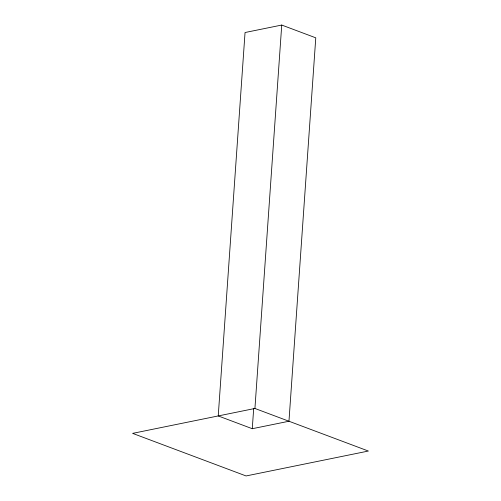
<?xml version="1.0" encoding="UTF-8"?>
<svg xmlns="http://www.w3.org/2000/svg" width="501" height="501" viewBox="0 0 501 501"><rect width="100%" height="100%" fill="white"/><g stroke="black" fill="none" stroke-linecap="round" stroke-linejoin="round"><path stroke-width="0.75" d="M252.272 428.712L218.236 415.936L245.045 32.521L281.737 25.05L315.774 37.825L288.964 421.241L252.272 428.712L253.694 408.409M254.928 408.465L132.621 433.371L246.072 475.95L368.379 451.044L254.928 408.465L281.737 25.05"/></g></svg>
